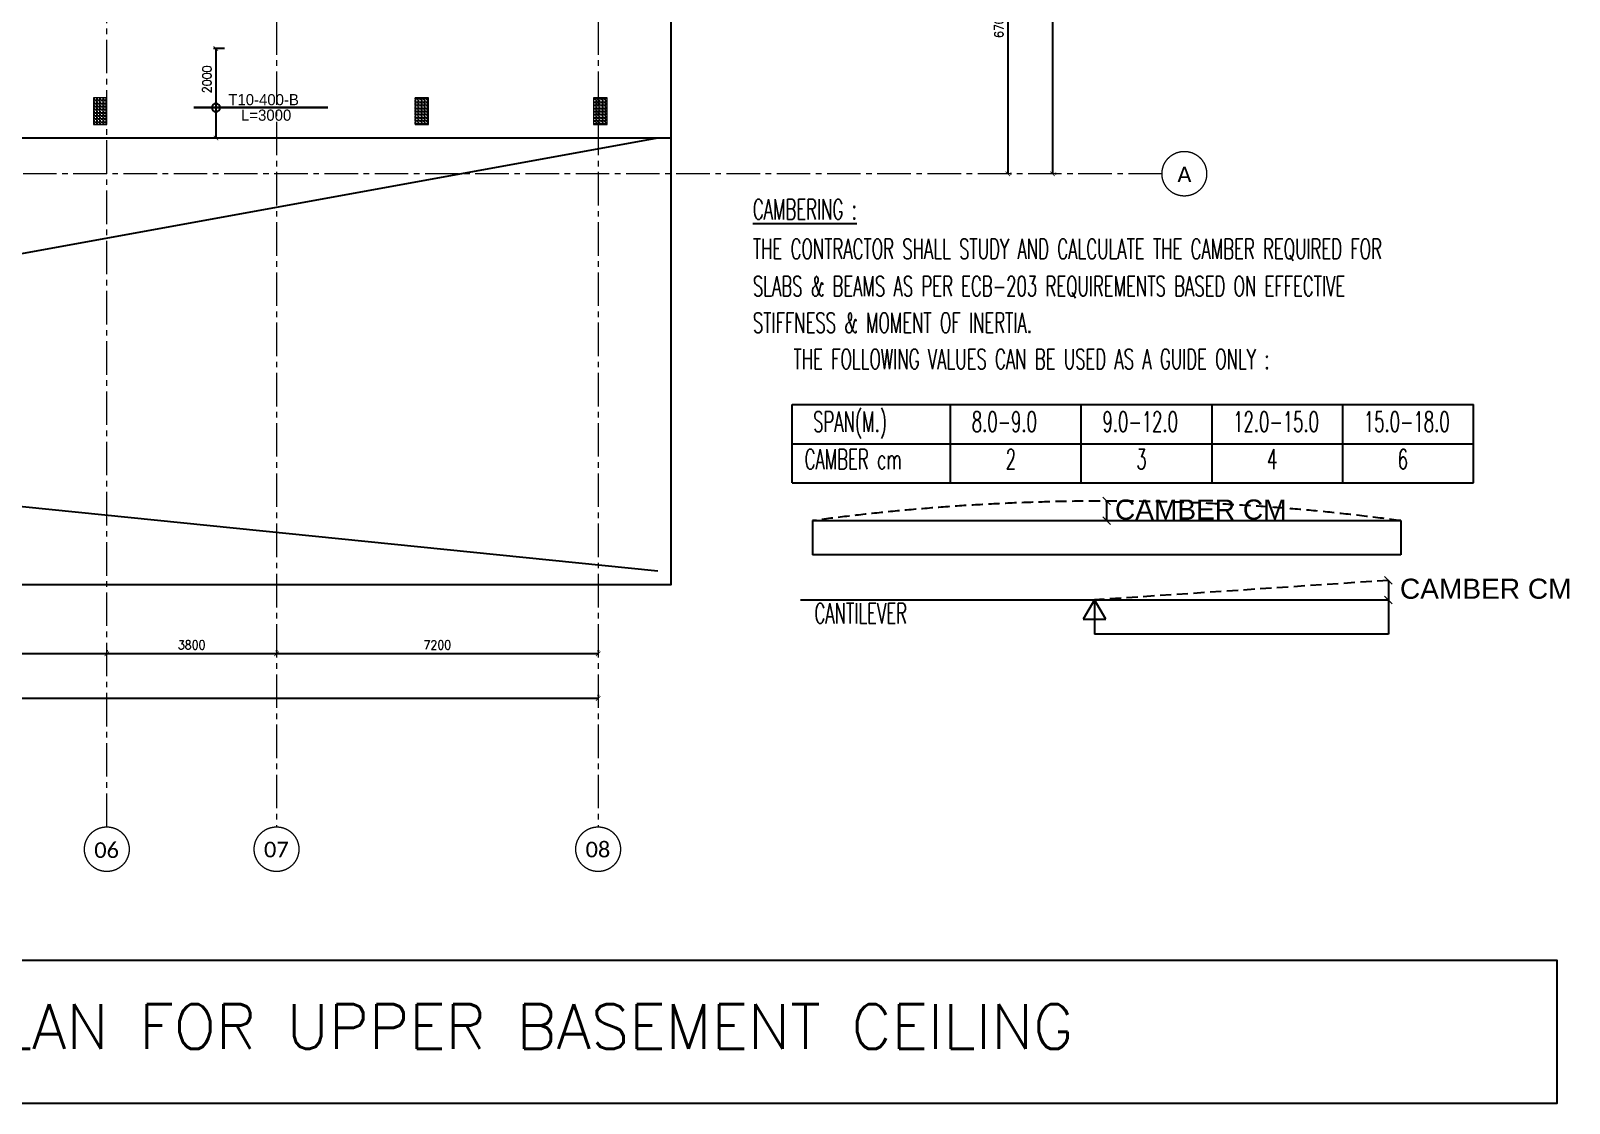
# Model space of a CAD drawing. Header units: millimetres. Extents: x -967280 to 3852, y 2833 to 1955156.
# Drawn here: x -607331 to -572887, y 566423 to 590439 of the extents above; entities that cross this region are included whole.
import ezdxf

# ---------------------------------------------------------------- set-up
doc = ezdxf.new("R2010")
doc.units = ezdxf.units.MM
doc.header["$LTSCALE"] = 1000
doc.header["$PDMODE"] = 35
doc.header["$PDSIZE"] = 25
for name, pattern in [('$0$DASHED2', [0.375, 0.25, -0.125]), ('Columns_Structural070816$0$CENTER2', [1.125, 0.75, -0.125, 0.125, -0.125]), ('DASHED2', [0.375, 0.25, -0.125]), ('HRZN_Line-Ptrn-Sold', [9144001.0, 9144000.0, -1])]:
    doc.linetypes.add(name, pattern=pattern)
for name, color, linetype in [('_N-DIM 3', 7, 'Continuous'), ('A-ANNO-TEXT-25', 7, 'Continuous'), ('B05-FIRST FLOOR PLAN$0$STR_ROOF RFT$0$S-SYMB', 30, 'Continuous'), ('DIMENSION', 2, 'Continuous'), ('R.C. footing', 4, 'Continuous'), ('RIB', 5, 'Continuous'), ('S - col hach', 1, 'Continuous'), ('S - dot', 1, 'Continuous'), ('S -Beams', 2, 'Continuous'), ('S-OPENING', 4, 'Continuous'), ('S-TEXT', 2, 'Continuous')]:
    doc.layers.add(name, color=color, linetype=linetype)
for name, color, linetype, lineweight in [('A-AX-ATT-100', 7, 'HRZN_Line-Ptrn-Sold', 18), ('S - column', 6, 'Continuous', 60), ('ST-000-AXIS', 9, 'Columns_Structural070816$0$CENTER2', 9), ('ST-203-SLAB-TXT', 7, 'Continuous', 30), ('ST-RFT-BOT', 2, '$0$DASHED2', 30)]:
    doc.layers.add(name, color=color, linetype=linetype, lineweight=lineweight)
doc.styles.add('Arial', font='arial.ttf', dxfattribs={"height": 317.5})
doc.styles.add('B05-FIRST FLOOR PLAN$0$T25-100', font='STENCIL.shx', dxfattribs={"height": 250})
doc.styles.add('Calibri_2', font='calibri.ttf', dxfattribs={"height": 300})
doc.styles.add('rom 0.5', font='romans.shx', dxfattribs={"width": 0.6})
doc.styles.add('ROMANC', font='romanc.shx')
doc.styles.get("Standard").update_dxf_attribs({"font": 'x-arab.shx'})
doc.styles.add('TUNELNO', font='romans.shx', dxfattribs={"width": 0.9})
doc.dimstyles.new('ARROW', dxfattribs={"dimtxt": 0.15, "dimasz": 0.08, "dimexe": 0.04, "dimexo": 0.04, "dimgap": 0.04, "dimtad": 1, "dimzin": 1, "dimdsep": 46, "dimtxsty": 'Standard', "dimblk": 'ARCHTICK', "dimcen": 0.08, "dimclrd": 8, "dimclre": 8, "dimclrt": 30, "dimadec": 0, "dimazin": 0, "dimtfac": 2, "dimtix": 1, "dimtmove": 2, "dimatfit": 3, "dimldrblk": 'ARCHTICK', "dimfxl": 0.04, "dimtolj": 1, "dimtzin": 1, "dimlwd": -1, "dimarcsym": 0})
doc.dimstyles.new('Copy(2) of DSEC', dxfattribs={"dimtxt": 200, "dimasz": 100, "dimexe": 50, "dimexo": 80, "dimgap": 100, "dimtad": 1, "dimdec": 0, "dimrnd": 5, "dimzin": 0, "dimdsep": 46, "dimtxsty": 'TUNELNO', "dimblk": 'ARCHTICK', "dimcen": 0.09, "dimclrd": 1, "dimclre": 1, "dimclrt": 3, "dimadec": 0, "dimazin": 0, "dimtfac": 0.78125, "dimtdec": 0, "dimtix": 1, "dimtmove": 2, "dimatfit": 3, "dimldrblk": 'ARCHTICK', "dimfxl": 1, "dimtolj": 1, "dimtzin": 0, "dimarcsym": 0})
pattern_1 = [(90, (-425698.87, -541339.72), (-69.85, 4e-15), [50.8, -19.05]), (180, (-425698.87, -541339.72), (-9e-15, -69.85), [50.8, -19.05])]

# ---------------------------------------------------------------- blocks, each defined once
blk = doc.blocks.new('_ArchTick')
at = {"color": 0, "linetype": 'ByBlock', "const_width": 0.15}
blk.add_lwpolyline([(-0.5, -0.5), (0.5, 0.5)], dxfattribs=at)
blk = doc.blocks.new('*D21')
at = {"layer": 'Defpoints', "color": 0, "transparency": 16777216}
for p in [(-9448, 48), (3718, 48), (-9448, -721)]:
    blk.add_point(p, dxfattribs=at)
at = {"layer": 'DIMENSION', "color": 8, "lineweight": -2, "transparency": 16777216}
for p, q in [((-9448, 48), (-9448, -721)), ((3718, 48), (3718, -721))]:
    blk.add_line(p, q, dxfattribs=at)
at = {"layer": 'DIMENSION', "color": 8, "transparency": 16777216}
blk.add_line((3718, -721), (-9448, -721), dxfattribs=at)
at = {"layer": 'DIMENSION', "color": 8, "transparency": 16777216, "xscale": 0.08, "yscale": 0.08, "zscale": 0.08, "rotation": 180}
blk.add_blockref('_ArchTick', (-9448, -721), dxfattribs=at)
at = {"layer": 'DIMENSION', "color": 8, "transparency": 16777216, "xscale": 0.08, "yscale": 0.08, "zscale": 0.08}
blk.add_blockref('_ArchTick', (3718, -721), dxfattribs=at)
at = {"layer": 'DIMENSION', "color": 30, "transparency": 16777216, "insert": (-2865, -721), "char_height": 0.15, "attachment_point": 5}
blk.add_mtext('\\A1;(6m.-9m)', dxfattribs=at)
blk = doc.blocks.new('*D22')
at = {"layer": 'Defpoints', "color": 0, "transparency": 16777216}
for p in [(-3140, -1728), (3443, -1728), (-3140, -2497)]:
    blk.add_point(p, dxfattribs=at)
at = {"layer": 'DIMENSION', "color": 8, "lineweight": -2, "transparency": 16777216}
for p, q in [((-3140, -1728), (-3140, -2497)), ((3443, -1728), (3443, -2497))]:
    blk.add_line(p, q, dxfattribs=at)
at = {"layer": 'DIMENSION', "color": 8, "transparency": 16777216}
blk.add_line((3443, -2497), (-3140, -2497), dxfattribs=at)
at = {"layer": 'DIMENSION', "color": 8, "transparency": 16777216, "xscale": 0.08, "yscale": 0.08, "zscale": 0.08, "rotation": 180}
blk.add_blockref('_ArchTick', (-3140, -2497), dxfattribs=at)
at = {"layer": 'DIMENSION', "color": 8, "transparency": 16777216, "xscale": 0.08, "yscale": 0.08, "zscale": 0.08}
blk.add_blockref('_ArchTick', (3443, -2497), dxfattribs=at)
at = {"layer": 'DIMENSION', "color": 30, "transparency": 16777216, "insert": (151, -2497), "char_height": 0.15, "attachment_point": 5}
blk.add_mtext('\\A1;(1.5m)', dxfattribs=at)
blk = doc.blocks.new('str col up n')
at = {"layer": 'S - col hach', "true_color": 0xcd6928}
h = blk.add_hatch(dxfattribs=at)
h.set_pattern_fill('ANGLE', color=32, scale=10, angle=90)
h.set_pattern_definition([(90, (-427448.87, -535639.72), (-69.85, 4e-15), [50.8, -19.05]), (180, (-427448.87, -535639.72), (-9e-15, -69.85), [50.8, -19.05])])
h.paths.add_polyline_path([(26400, -29200), (26100, -29200), (26100, -29800), (26400, -29800)])
h = blk.add_hatch(dxfattribs=at)
h.set_pattern_fill('ANGLE', color=32, scale=10, angle=90)
h.set_pattern_definition(pattern_1)
h.paths.add_polyline_path([(33600, -29200), (33300, -29200), (33300, -29800), (33600, -29800)])
h = blk.add_hatch(dxfattribs=at)
h.set_pattern_fill('ANGLE', color=32, scale=10, angle=90)
h.set_pattern_definition(pattern_1)
h.paths.add_polyline_path([(37600, -29200), (37300, -29200), (37300, -29800), (37600, -29800)])
at = {"layer": 'S - column', "lineweight": 15}
for points in [[(26400, -29200), (26100, -29200), (26100, -29800), (26400, -29800)], [(33600, -29200), (33300, -29200), (33300, -29800), (33600, -29800)], [(37600, -29200), (37300, -29200), (37300, -29800), (37600, -29800)]]:
    blk.add_lwpolyline(points, close=True, dxfattribs=at)
blk = doc.blocks.new('*D1237')
at = {"layer": '_N-DIM 3', "color": 1, "lineweight": -2, "ltscale": 30, "transparency": 16777216}
for p, q in [((-602994, 590040), (-603237, 590040)), ((-603187, 590040), (-603187, 588037)), ((-602994, 588037), (-603237, 588037))]:
    blk.add_line(p, q, dxfattribs=at)
at = {"layer": 'Defpoints', "color": 0, "ltscale": 30, "transparency": 16777216}
for p in [(-602914, 590040), (-603187, 588037), (-602914, 588037)]:
    blk.add_point(p, dxfattribs=at)
at = {"layer": '_N-DIM 3', "color": 1, "lineweight": -2, "ltscale": 30, "transparency": 16777216, "xscale": 100, "yscale": 100, "zscale": 100}
for p, rotation in [((-603187, 590040), 90), ((-603187, 588037), 270)]:
    blk.add_blockref('_ArchTick', p, dxfattribs=dict(at, rotation=rotation))
at = {"layer": '_N-DIM 3', "color": 3, "ltscale": 30, "transparency": 16777216, "insert": (-603387, 589350), "char_height": 200, "attachment_point": 5, "rotation": 90, "style": 'TUNELNO'}
blk.add_mtext('\\A1;2000', dxfattribs=at)
blk = doc.blocks.new('Grid - HRZN_G-Datm-Grid-Head-1554275-FIRST FLOOR FFL_1_')
at = {"layer": 'A-AX-ATT-100'}
blk.add_circle((0, 0), 5, dxfattribs=at)
blk = doc.blocks.new('*D1503')
at = {"layer": '_N-DIM 3', "color": 1, "linetype": 'Continuous', "lineweight": -2, "ltscale": 30, "transparency": 16777216}
for p, q in [((572272, 717140), (572272, 710440)), ((572352, 717140), (572322, 717140)), ((572352, 710440), (572322, 710440))]:
    blk.add_line(p, q, dxfattribs=at)
at = {"layer": 'Defpoints', "color": 0, "linetype": 'Continuous', "ltscale": 30, "transparency": 16777216}
for p in [(572272, 717140), (572272, 710440), (572272, 710440)]:
    blk.add_point(p, dxfattribs=at)
at = {"layer": '_N-DIM 3', "color": 1, "linetype": 'Continuous', "lineweight": -2, "ltscale": 30, "transparency": 16777216, "xscale": 100, "yscale": 100, "zscale": 100}
for p, rotation in [((572272, 717140), 90), ((572272, 710440), 270)]:
    blk.add_blockref('_ArchTick', p, dxfattribs=dict(at, rotation=rotation))
at = {"layer": '_N-DIM 3', "color": 3, "linetype": 'Continuous', "ltscale": 30, "transparency": 16777216, "insert": (572072, 713790), "char_height": 200, "attachment_point": 5, "rotation": 90, "style": 'TUNELNO'}
blk.add_mtext('\\A1;6700', dxfattribs=at)
blk = doc.blocks.new('*D1504')
at = {"layer": '_N-DIM 3', "color": 1, "linetype": 'Continuous', "lineweight": -2, "ltscale": 30, "transparency": 16777216}
for p, q in [((573272, 737040), (573272, 710440)), ((573352, 737040), (573322, 737040)), ((573352, 710440), (573322, 710440))]:
    blk.add_line(p, q, dxfattribs=at)
at = {"layer": 'Defpoints', "color": 0, "linetype": 'Continuous', "ltscale": 30, "transparency": 16777216}
for p in [(573272, 737040), (573272, 710440), (573272, 710440)]:
    blk.add_point(p, dxfattribs=at)
at = {"layer": '_N-DIM 3', "color": 1, "linetype": 'Continuous', "lineweight": -2, "ltscale": 30, "transparency": 16777216, "xscale": 100, "yscale": 100, "zscale": 100}
for p, rotation in [((573272, 737040), 90), ((573272, 710440), 270)]:
    blk.add_blockref('_ArchTick', p, dxfattribs=dict(at, rotation=rotation))
at = {"layer": '_N-DIM 3', "color": 3, "linetype": 'Continuous', "ltscale": 30, "transparency": 16777216, "insert": (573072, 723740), "char_height": 200, "attachment_point": 5, "rotation": 90, "style": 'TUNELNO'}
blk.add_mtext('\\A1;26600', dxfattribs=at)
blk = doc.blocks.new('*D1513')
at = {"layer": '_N-DIM 3', "color": 1, "linetype": 'Continuous', "lineweight": -2, "ltscale": 30, "transparency": 16777216}
for p, q in [((555899, 699769), (555899, 699739)), ((563099, 699689), (555899, 699689)), ((563099, 699769), (563099, 699739))]:
    blk.add_line(p, q, dxfattribs=at)
at = {"layer": 'Defpoints', "color": 0, "linetype": 'Continuous', "ltscale": 30, "transparency": 16777216}
for p in [(555899, 699689), (555899, 699689), (563099, 699689)]:
    blk.add_point(p, dxfattribs=at)
at = {"layer": '_N-DIM 3', "color": 1, "linetype": 'Continuous', "lineweight": -2, "ltscale": 30, "transparency": 16777216, "xscale": 100, "yscale": 100, "zscale": 100, "rotation": 180}
blk.add_blockref('_ArchTick', (555899, 699689), dxfattribs=at)
at = {"layer": '_N-DIM 3', "color": 1, "linetype": 'Continuous', "lineweight": -2, "ltscale": 30, "transparency": 16777216, "xscale": 100, "yscale": 100, "zscale": 100}
blk.add_blockref('_ArchTick', (563099, 699689), dxfattribs=at)
at = {"layer": '_N-DIM 3', "color": 3, "linetype": 'Continuous', "ltscale": 30, "transparency": 16777216, "insert": (559499, 699889), "char_height": 200, "attachment_point": 5, "style": 'TUNELNO'}
blk.add_mtext('\\A1;7200', dxfattribs=at)
blk = doc.blocks.new('*D1514')
at = {"layer": '_N-DIM 3', "color": 1, "linetype": 'Continuous', "lineweight": -2, "ltscale": 30, "transparency": 16777216}
for p, q in [((552099, 699769), (552099, 699739)), ((555899, 699689), (552099, 699689)), ((555899, 699769), (555899, 699739))]:
    blk.add_line(p, q, dxfattribs=at)
at = {"layer": 'Defpoints', "color": 0, "linetype": 'Continuous', "ltscale": 30, "transparency": 16777216}
for p in [(552099, 699689), (552099, 699689), (555899, 699689)]:
    blk.add_point(p, dxfattribs=at)
at = {"layer": '_N-DIM 3', "color": 1, "linetype": 'Continuous', "lineweight": -2, "ltscale": 30, "transparency": 16777216, "xscale": 100, "yscale": 100, "zscale": 100, "rotation": 180}
blk.add_blockref('_ArchTick', (552099, 699689), dxfattribs=at)
at = {"layer": '_N-DIM 3', "color": 1, "linetype": 'Continuous', "lineweight": -2, "ltscale": 30, "transparency": 16777216, "xscale": 100, "yscale": 100, "zscale": 100}
blk.add_blockref('_ArchTick', (555899, 699689), dxfattribs=at)
at = {"layer": '_N-DIM 3', "color": 3, "linetype": 'Continuous', "ltscale": 30, "transparency": 16777216, "insert": (553999, 699889), "char_height": 200, "attachment_point": 5, "style": 'TUNELNO'}
blk.add_mtext('\\A1;3800', dxfattribs=at)
blk = doc.blocks.new('*D1515')
at = {"layer": '_N-DIM 3', "color": 1, "linetype": 'Continuous', "lineweight": -2, "ltscale": 30, "transparency": 16777216}
for p, q in [((544499, 699769), (544499, 699739)), ((552099, 699689), (544499, 699689)), ((552099, 699769), (552099, 699739))]:
    blk.add_line(p, q, dxfattribs=at)
at = {"layer": 'Defpoints', "color": 0, "linetype": 'Continuous', "ltscale": 30, "transparency": 16777216}
for p in [(544499, 699689), (544499, 699689), (552099, 699689)]:
    blk.add_point(p, dxfattribs=at)
at = {"layer": '_N-DIM 3', "color": 1, "linetype": 'Continuous', "lineweight": -2, "ltscale": 30, "transparency": 16777216, "xscale": 100, "yscale": 100, "zscale": 100, "rotation": 180}
blk.add_blockref('_ArchTick', (544499, 699689), dxfattribs=at)
at = {"layer": '_N-DIM 3', "color": 1, "linetype": 'Continuous', "lineweight": -2, "ltscale": 30, "transparency": 16777216, "xscale": 100, "yscale": 100, "zscale": 100}
blk.add_blockref('_ArchTick', (552099, 699689), dxfattribs=at)
at = {"layer": '_N-DIM 3', "color": 3, "linetype": 'Continuous', "ltscale": 30, "transparency": 16777216, "insert": (548299, 699889), "char_height": 200, "attachment_point": 5, "style": 'TUNELNO'}
blk.add_mtext('\\A1;7600', dxfattribs=at)
blk = doc.blocks.new('*D1520')
at = {"layer": '_N-DIM 3', "color": 1, "linetype": 'Continuous', "lineweight": -2, "ltscale": 30, "transparency": 16777216}
for p, q in [((516899, 698769), (516899, 698739)), ((563099, 698689), (516899, 698689)), ((563099, 698769), (563099, 698739))]:
    blk.add_line(p, q, dxfattribs=at)
at = {"layer": 'Defpoints', "color": 0, "linetype": 'Continuous', "ltscale": 30, "transparency": 16777216}
for p in [(516899, 698689), (516899, 698689), (563099, 698689)]:
    blk.add_point(p, dxfattribs=at)
at = {"layer": '_N-DIM 3', "color": 1, "linetype": 'Continuous', "lineweight": -2, "ltscale": 30, "transparency": 16777216, "xscale": 100, "yscale": 100, "zscale": 100, "rotation": 180}
blk.add_blockref('_ArchTick', (516899, 698689), dxfattribs=at)
at = {"layer": '_N-DIM 3', "color": 1, "linetype": 'Continuous', "lineweight": -2, "ltscale": 30, "transparency": 16777216, "xscale": 100, "yscale": 100, "zscale": 100}
blk.add_blockref('_ArchTick', (563099, 698689), dxfattribs=at)
at = {"layer": '_N-DIM 3', "color": 3, "linetype": 'Continuous', "ltscale": 30, "transparency": 16777216, "insert": (539999, 698889), "char_height": 200, "attachment_point": 5, "style": 'TUNELNO'}
blk.add_mtext('\\A1;46200', dxfattribs=at)
blk = doc.blocks.new('A$Cf5b4f7bc')
at = {"layer": 'DIMENSION', "color": 3}
for p, q in [((-2865.424, 486.601), (-2865.424, 47.732)), ((-9448.456, 47.732), (3717.609, 47.732)), ((3442.872, -1289.509), (3442.872, -1728.378)), ((-9723.193, -1728.378), (3442.872, -1728.378))]:
    blk.add_line(p, q, dxfattribs=at)
at = {"layer": 'DIMENSION', "color": 3, "linetype": 'DASHED2'}
blk.add_line((3442.872, -1289.509), (-3140.16, -1728.378), dxfattribs=at)
blk.add_arc((-2865.424, -49105.577), 49592.178, 82.3718503, 97.6281497, dxfattribs=at)
at = {"layer": 'RIB', "color": 3}
for p, q in [((-3140.16, -1728.378), (-3394.14, -2159.665)), ((-2886.18, -2159.665), (-3140.16, -1728.378)), ((-3394.14, -2159.665), (-2886.18, -2159.665))]:
    blk.add_line(p, q, dxfattribs=at)
at = {"layer": 'S-TEXT', "color": 3}
for p, q in [((-9907.55, 2647.811), (5344.926, 2647.811)), ((-9907.55, 892.336), (-9907.55, 2647.811)), ((-6358.243, 892.336), (-6358.243, 2647.811)), ((-3432.451, 892.336), (-3432.451, 2647.811)), ((-506.659, 892.336), (-506.659, 2647.811)), ((2419.133, 892.336), (2419.133, 2647.811)), ((5344.926, 892.336), (5344.926, 2647.811)), ((-9907.55, 1770.073), (5344.926, 1770.073)), ((-9907.55, 892.336), (5344.926, 892.336))]:
    blk.add_line(p, q, dxfattribs=at)
at = {"layer": 'DIMENSION', "color": 3}
for p, xscale, yscale, zscale, rotation in [((-2865.424, 486.601), 175.5475312720334, 175.5475312720334, 175.5475312720334, 90), ((-2865.424, 47.732), 175.5475312720333, 175.5475312720333, 175.5475312720333, 270), ((3442.872, -1289.509), 175.5475312720334, 175.5475312720334, 175.5475312720334, 90), ((3442.872, -1728.378), 175.5475312720333, 175.5475312720333, 175.5475312720333, 270)]:
    blk.add_blockref('_ArchTick', p, dxfattribs=dict(at, xscale=xscale, yscale=yscale, zscale=zscale, rotation=rotation))
at = {"layer": 'S-TEXT', "color": 3, "style": 'rom 0.5', "width": 0.6}
for s, height, p in [('%%UCAMBERING :', 450.01163, (-10785.417, 6795.189)), ('THE CONTRACTOR SHALL STUDY AND CALCULATE THE CAMBER REQUIRED FOR', 450.01163, (-10785.417, 5907.998)), ('SLABS & BEAMS AS PER ECB-203 REQUIREMENTS BASED ON EFFECTIVE', 450.01163, (-10785.417, 5073.642)), ('STIFFNESS & MOMENT OF INERTIA.', 450.01163, (-10785.417, 4254.421)), ('THE FOLLOWING VALUES CAN BE USED AS A GUIDE ONLY :', 450.01163, (-9876.809, 3440.941)), ('SPAN(M.)', 450.0116, (-9436.519, 2038.557)), ('8.0-9.0', 450.0116, (-5885.194, 2038.557)), ('9.0-12.0', 450.0116, (-2959.402, 2038.557)), ('12.0-15.0', 450.0116, (-33.61, 2038.557)), ('15.0-18.0', 450.0116, (2892.182, 2038.557)), ('CAMBER cm', 450.0116, (-9626.285, 1198.592)), ('2', 450.012, (-5126.132, 1198.592)), ('3', 450.012, (-2200.34, 1198.592)), ('4', 450.012, (725.452, 1198.592)), ('6', 450.012, (3651.245, 1198.592)), ('CANTILEVER', 450.0116, (-9406.93, -2252.109))]:
    blk.add_text(s, height=height, dxfattribs=at).set_placement(p)
at = {"layer": 'S-TEXT', "color": 3, "char_height": 450.01163, "attachment_point": 5, "style": 'Arial'}
for insert in [(-758.842, 293.322), (5621.973, -1479.265)]:
    blk.add_mtext('\\A1;CAMBER CM', dxfattribs=dict(at, insert=insert))
at = {"layer": 'DIMENSION', "color": 3}
for base, p1, p2, text, picture, middle in [((-9448.456, -721.336), (3717.609, 47.732), (-9448.456, 47.732), '(6m.-9m)', '*D21', (-2865.424, -721.17)), ((-3140.16, -2497.447), (3442.872, -1728.378), (-3140.16, -1728.378), '(1.5m)', '*D22', (151.356, -2497.28))]:
    dim = blk.add_linear_dim(base=base, p1=p1, p2=p2, text=text, dimstyle='ARROW', dxfattribs=at)
    dim.commit()
    dim.dimension.update_dxf_attribs({"geometry": picture, "text_midpoint": middle})
blk = doc.blocks.new('AXES-00')
at = {"layer": 'ST-000-AXIS'}
for p, q in [((552098.9, 695813.8), (552098.9, 750979.6)), ((555898.9, 750979.6), (555898.9, 695813.8)), ((563098.9, 750979.6), (563098.9, 695813.8)), ((575723.2, 710439.7), (505674.3, 710439.7))]:
    blk.add_line(p, q, dxfattribs=at)
at = {"layer": 'A-AX-ATT-100'}
for p, xscale, yscale, zscale, rotation in [((576223.2, 710439.7), 100.0000000000001, 100.0000000000001, 100.0000000000001, 90), ((555898.9, 695313.8), 99.99999999999993, 99.99999999999993, 99.99999999999993, 180), ((563098.9, 695313.8), 99.99999999999993, 99.99999999999993, 99.99999999999993, 180)]:
    blk.add_blockref('Grid - HRZN_G-Datm-Grid-Head-1554275-FIRST FLOOR FFL_1_', p, dxfattribs=dict(at, xscale=xscale, yscale=yscale, zscale=zscale, rotation=rotation))
at = {"layer": 'A-AX-ATT-100', "xscale": 99.99999999999993, "yscale": 99.99999999999993, "zscale": 99.99999999999993}
blk.add_blockref('Grid - HRZN_G-Datm-Grid-Head-1554275-FIRST FLOOR FFL_1_', (552098.9, 695313.8), dxfattribs=at)
at = {"layer": 'A-AX-ATT-100', "linetype": 'Continuous', "lineweight": 13, "char_height": 350, "attachment_point": 1, "style": 'Calibri_2'}
for s, insert, width in [('A', (576067.7, 710601), 384.81), ('06', (551817.7, 695468.8), 673.417), ('07', (555618, 695481.8), 673.417), ('08', (562818, 695481.8), 673.417)]:
    blk.add_mtext(s, dxfattribs=dict(at, insert=insert, width=width))
at = {"layer": '_N-DIM 3', "color": 3, "linetype": 'Continuous', "ltscale": 30}
for base, p1, p2, picture, middle in [((573272.5, 710439.7), (573272.5, 737039.7), (573272.5, 710439.7), '*D1504', (573072.5, 723739.7)), ((572272.5, 710439.7), (572272.5, 717139.7), (572272.5, 710439.7), '*D1503', (572072.5, 713789.7))]:
    dim = blk.add_linear_dim(base=base, p1=p1, p2=p2, angle=90, dimstyle='Copy(2) of DSEC', dxfattribs=at)
    dim.commit()
    dim.dimension.update_dxf_attribs({"geometry": picture, "text_midpoint": middle})
for base, p1, p2, picture, middle in [((544498.9, 699688.7), (552098.9, 699688.7), (544498.9, 699688.7), '*D1515', (548298.9, 699888.7)), ((552098.9, 699688.7), (555898.9, 699688.7), (552098.9, 699688.7), '*D1514', (553998.9, 699888.7)), ((555898.9, 699688.7), (563098.9, 699688.7), (555898.9, 699688.7), '*D1513', (559498.9, 699888.7)), ((516898.9, 698688.7), (563098.9, 698688.7), (516898.9, 698688.7), '*D1520', (539998.9, 698888.7))]:
    dim = blk.add_linear_dim(base=base, p1=p1, p2=p2, dimstyle='Copy(2) of DSEC', dxfattribs=at)
    dim.commit()
    dim.dimension.update_dxf_attribs({"geometry": picture, "text_midpoint": middle})

msp = doc.modelspace()

# ---------------------------------------------------------------- linework, layer by layer
at = {"layer": 'B05-FIRST FLOOR PLAN$0$STR_ROOF RFT$0$S-SYMB', "extrusion": (0, 0, -1)}
msp.add_circle((603186.6, 588717.5), 92.8, dxfattribs=at)
at = {"layer": 'R.C. footing'}
msp.add_lwpolyline([(-592993.7, 623037.4), (-646928.7, 623037.4), (-646928.7, 578037.4), (-592993.7, 578037.4)], close=True, dxfattribs=at)
at = {"layer": 'S - dot'}
for p, q in [((-646628.7, 578337.4), (-593293.7, 588037.4)), ((-593293.7, 578337.4), (-640278.7, 583094.1))]:
    msp.add_line(p, q, dxfattribs=at)
at = {"layer": 'S -Beams', "color": 4, "ltscale": 30}
msp.add_lwpolyline([(-612857, 583987.4), (-612857, 588037.4), (-592993.7, 588037.4), (-592993.7, 596837.4), (-595613.7, 596837.4), (-595613.7, 604237.4), (-592993.7, 604237.4), (-592993.7, 613037.4), (-613028.7, 613037.4), (-613028.7, 613837.4), (-616928.7, 613837.4), (-616928.7, 615037.4), (-621028.7, 615037.4), (-621028.7, 612537.4), (-630528.7, 612537.4), (-630528.7, 616237.4), (-636128.7, 616237.4), (-636128.7, 614237.4), (-640128.7, 614237.4), (-640128.7, 608237.4), (-640928.7, 608237.4), (-640928.7, 592837.4), (-640128.7, 592837.4), (-640128.7, 583987.4)], close=True, dxfattribs=at)
at = {"layer": 'S -Beams'}
msp.add_lwpolyline([(-652173.9, 566423.3), (-573156.1, 566423.3), (-573156.1, 569616), (-652173.9, 569616)], close=True, dxfattribs=at)
at = {"layer": 'ST-RFT-BOT', "ltscale": 30}
msp.add_line((-600678.7, 588717.5), (-603678.7, 588717.5), dxfattribs=at)

# ---------------------------------------------------------------- block references
at = {"layer": 'S -Beams'}
msp.add_blockref('AXES-00', (-1157727.6, -123202.4), dxfattribs=at)
at = {"layer": 'S-OPENING', "color": 4, "ltscale": 30}
msp.add_blockref('A$Cf5b4f7bc', (-580378.1, 579420.7), dxfattribs=at)
at = {"layer": 'ST-RFT-BOT', "color": 3, "linetype": 'Continuous'}
msp.add_blockref('str col up n', (-632028.7, 618137.4), dxfattribs=at)

# ---------------------------------------------------------------- texts
at = {"layer": 'A-ANNO-TEXT-25', "insert": (-652173.9, 568638.8), "char_height": 1000, "attachment_point": 1, "style": 'ROMANC'}
msp.add_mtext_dynamic_manual_height_columns('{\\Fsimplex|c0; CONCRETE DIMENSION & ADDITIONAL BOTTOM REINFORCEMENT PLAN FOR UPPER BASEMENT CEILING }', width=82487.138, gutter_width=8268.9, heights=[0], dxfattribs=at)
at = {"layer": 'ST-203-SLAB-TXT', "style": 'B05-FIRST FLOOR PLAN$0$T25-100'}
for s, p in [('T10-400-B', (-602907.9, 588770.3)), ('L=3000', (-602624, 588423.9))]:
    msp.add_text(s, height=250, dxfattribs=at).set_placement(p)

# ---------------------------------------------------------------- dimensions: what is measured, and where the dimension line sits
at = {"layer": '_N-DIM 3', "ltscale": 30}
dim = msp.add_linear_dim(base=(-603186.6, 588037.4), p1=(-602914.3, 590039.7), p2=(-602914.3, 588037.4), angle=90, dimstyle='Copy(2) of DSEC', dxfattribs=at)
dim.commit()
dim.dimension.update_dxf_attribs({"geometry": '*D1237', "text_midpoint": (-603386.6, 589349.8), "dimtype": 160})

doc.saveas('drawing.dxf')
